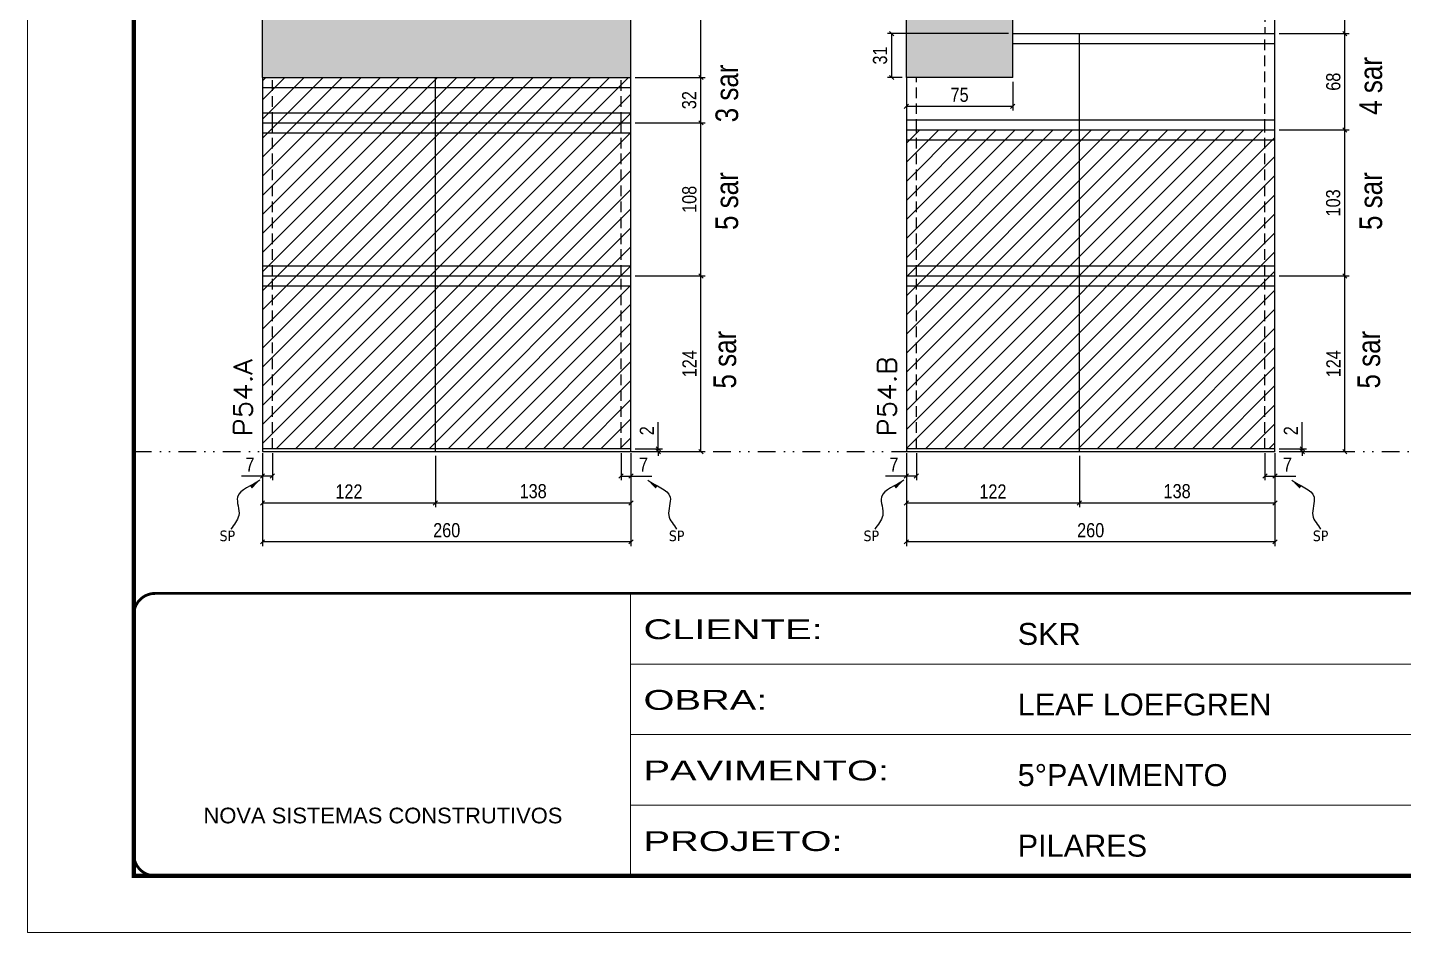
# Model space of a CAD drawing. Extents: x 14400 to 27878, y -21631 to 6985.
# Drawn here: x 17597 to 18568, y 3638 to 4276 of the extents above; entities that cross this region are included whole.
import ezdxf

# ---------------------------------------------------------------- set-up
doc = ezdxf.new("R2010")
doc.units = 0
for name, pattern in [('CONTINUO', [0]), ('DASHED', [0.75, 0.5, -0.25]), ('DIVIDE2', [0.625, 0.25, -0.125, 0, -0.125, 0, -0.125]), ('HIDDEN', [0.375, 0.25, -0.125])]:
    doc.linetypes.add(name, pattern=pattern)
for name, color, linetype in [('COTA', 241, 'Continuous'), ('NOMENCLATURA', 7, 'Continuous'), ('Nível', 160, 'Continuous'), ('Painéis', 200, 'Continuous'), ('SARR_2.2x7', 40, 'Continuous'), ('Sarrafo de Pressão', 42, 'HIDDEN'), ('texto', 7, 'Continuous')]:
    doc.layers.add(name, color=color, linetype=linetype)
for name, color, linetype, lineweight in [('Folhas', 255, 'Continuous', 9), ('Hachura', 251, 'Continuous', 9), ('SARRAFO DE PRESSAO', 251, 'DASHED', 9), ('Texto Seção', 7, 'Continuous', 15)]:
    doc.layers.add(name, color=color, linetype=linetype, lineweight=lineweight)
doc.styles.add('ARIAL', font='arial.ttf')
doc.styles.add('ARIAL_NARROW', font='ARIALN.TTF', dxfattribs={"height": 0.2})
doc.styles.add('COTA TECNICA', font='techl___.ttf', dxfattribs={"height": 10})
doc.styles.add('COTA TECNICA-50', font='techl___.ttf', dxfattribs={"height": 10})
doc.styles.add('REGUA-120', font='ROMANS.shx', dxfattribs={"height": 15})
doc.styles.get("Standard").update_dxf_attribs({"font": 'arial.ttf'})
doc.styles.add('Tecnologia', font='')
doc.styles.get('Tecnologia').set_extended_font_data('Forgotten Futurist')
doc.dimstyles.new('COTA PAINEL-50', dxfattribs={"dimtxt": 10, "dimasz": 3, "dimexe": 3, "dimexo": 3, "dimgap": 3, "dimtad": 1, "dimdec": 1, "dimzin": 12, "dimdsep": 46, "dimtxsty": 'COTA TECNICA-50', "dimblk1": 'OBLIQUE', "dimblk2": 'OBLIQUE', "dimsah": 1, "dimcen": 0.9, "dimclrd": 4, "dimclre": 4, "dimclrt": 240, "dimadec": 1, "dimazin": 3, "dimtfac": 1, "dimtdec": 1, "dimtmove": 0, "dimatfit": 3, "dimfxl": 1, "dimtolj": 1, "dimtzin": 12, "dimarcsym": 0})
doc.dimstyles.new('PAINEL', dxfattribs={"dimtxt": 10, "dimasz": 3, "dimexe": 3, "dimexo": 3, "dimgap": 3, "dimtad": 1, "dimdec": 1, "dimzin": 12, "dimdsep": 46, "dimtxsty": 'COTA TECNICA', "dimblk1": 'OBLIQUE', "dimblk2": 'OBLIQUE', "dimsah": 1, "dimcen": 0.9, "dimclrd": 4, "dimclre": 4, "dimclrt": 240, "dimadec": 1, "dimazin": 3, "dimtfac": 1, "dimtdec": 1, "dimtmove": 0, "dimatfit": 3, "dimfxl": 1, "dimtolj": 1, "dimtzin": 12, "dimarcsym": 0})
doc.dimstyles.get("Standard").update_dxf_attribs({"dimtxt": 0.18, "dimasz": 0.18, "dimexe": 0.18, "dimexo": 0.0625, "dimgap": 0.09, "dimtad": 0, "dimtih": 1, "dimtoh": 1, "dimdec": 4, "dimzin": 0, "dimdsep": 46, "dimtxsty": 'Standard', "dimcen": 0.09, "dimadec": 0, "dimazin": 0, "dimtfac": 1, "dimtdec": 4, "dimtofl": 0, "dimtmove": 0, "dimatfit": 3, "dimfxl": 1, "dimtolj": 1, "dimtzin": 0, "dimarcsym": 0})

# ---------------------------------------------------------------- blocks, each defined once
blk = doc.blocks.new('9999999999')
at = {"color": 30, "linetype": 'CONTINUO'}
for p, q in [((98564.56, 34230.21), (98564.56, 34429.45)), ((98564.56, 34379.64), (99583.98, 34379.64)), ((98564.56, 34329.83), (99487.98, 34329.83)), ((98564.56, 34280.02), (99487.98, 34280.02))]:
    blk.add_line(p, q, dxfattribs=at)
at = {"color": 30, "linetype": 'CONTINUO', "const_width": 2}
blk.add_lwpolyline([(99583.98, 34230.21), (99583.98, 34414.45, 0.414214), (99568.98, 34429.45), (98228.98, 34429.45, 0.414214), (98213.98, 34414.45), (98213.98, 34245.21, 0.414214), (98228.98, 34230.21), (99583.98, 34230.21)], format="xyb", dxfattribs=at)
at = {"layer": 'Folhas'}
blk.add_lwpolyline([(98138.98, 34190.21), (99623.98, 34190.21), (99623.98, 35240.21), (98138.98, 35240.21)], close=True, dxfattribs=at)
at = {"layer": 'Folhas', "color": 30, "const_width": 3}
blk.add_lwpolyline([(98213.98, 34230.21), (99583.98, 34230.21), (99583.98, 35200.21), (98213.98, 35200.21)], close=True, dxfattribs=at)
at = {"color": 7, "linetype": 'Continuous', "ltscale": 5, "style": 'ARIAL'}
for s, height, p in [('SKR', 15.483, (98837.68, 34393.13)), ('LEAF LOEFGREN', 15.4829, (98837.68, 34343.32)), ('5°PAVIMENTO', 15.4829, (98837.68, 34293.51)), ('NOVA SISTEMAS CONSTRUTIVOS', 11.0592, (98263.19, 34267.21)), ('PILARES', 15.483, (98837.68, 34243.7))]:
    blk.add_text(s, height=height, dxfattribs=at).set_placement(p)
at = {"layer": 'Folhas', "color": 7, "style": 'Tecnologia', "width": 1.5}
for s, p in [('CLIENTE:', (98573.65, 34397.17)), ('OBRA:', (98573.65, 34347.31)), ('PAVIMENTO:', (98573.65, 34297.5)), ('PROJETO:', (98573.65, 34247.69))]:
    blk.add_text(s, height=14, dxfattribs=at).set_placement(p)
blk = doc.blocks.new('_Oblique')
at = {"color": 0, "linetype": 'ByBlock', "lineweight": -2}
blk.add_line((-0.5, -0.5), (0.5, 0.5), dxfattribs=at)
blk = doc.blocks.new('*D759')
at = {"layer": 'COTA', "color": 4, "lineweight": -2, "transparency": 16777216}
for p, q in [((17762.76, 3975.86), (17762.76, 3910.24)), ((18022.76, 3975.86), (18022.76, 3910.24)), ((18022.76, 3913.24), (17762.76, 3913.24))]:
    blk.add_line(p, q, dxfattribs=at)
at = {"layer": 'Defpoints', "color": 0, "transparency": 16777216}
for p in [(17762.76, 3978.86), (18022.76, 3978.86), (17762.76, 3913.24)]:
    blk.add_point(p, dxfattribs=at)
at = {"layer": 'COTA', "color": 4, "lineweight": -2, "transparency": 16777216, "xscale": 3, "yscale": 3, "zscale": 3, "rotation": 180}
blk.add_blockref('_Oblique', (17762.76, 3913.24), dxfattribs=at)
at = {"layer": 'COTA', "color": 4, "lineweight": -2, "transparency": 16777216, "xscale": 3, "yscale": 3, "zscale": 3}
blk.add_blockref('_Oblique', (18022.76, 3913.24), dxfattribs=at)
at = {"layer": 'COTA', "color": 240, "transparency": 16777216, "insert": (17892.76, 3921.35), "char_height": 10, "attachment_point": 5, "style": 'COTA TECNICA'}
blk.add_mtext('\\A1;260', dxfattribs=at)
blk = doc.blocks.new('*D760')
at = {"layer": 'COTA', "color": 4, "lineweight": -2, "transparency": 16777216}
for p, q in [((18015.76, 3975.86), (18015.76, 3956.62)), ((18022.76, 3973.86), (18022.76, 3956.62)), ((18015.76, 3959.62), (18022.76, 3959.62)), ((18022.76, 3959.62), (18037.49, 3959.62))]:
    blk.add_line(p, q, dxfattribs=at)
at = {"layer": 'Defpoints', "color": 0, "transparency": 16777216}
for p in [(18015.76, 3978.86), (18022.76, 3976.86), (18022.76, 3959.62)]:
    blk.add_point(p, dxfattribs=at)
at = {"layer": 'COTA', "color": 4, "lineweight": -2, "transparency": 16777216, "xscale": 3, "yscale": 3, "zscale": 3, "rotation": 180}
blk.add_blockref('_Oblique', (18015.76, 3959.62), dxfattribs=at)
at = {"layer": 'COTA', "color": 4, "lineweight": -2, "transparency": 16777216, "xscale": 3, "yscale": 3, "zscale": 3}
blk.add_blockref('_Oblique', (18022.76, 3959.62), dxfattribs=at)
at = {"layer": 'COTA', "color": 240, "transparency": 16777216, "insert": (18031.63, 3967.69), "char_height": 10, "attachment_point": 5, "style": 'COTA TECNICA-50'}
blk.add_mtext('\\A1;7', dxfattribs=at)
blk = doc.blocks.new('*D761')
at = {"layer": 'COTA', "color": 4, "lineweight": -2, "transparency": 16777216}
for p, q in [((17762.76, 3973.86), (17762.76, 3956.62)), ((17769.76, 3975.86), (17769.76, 3956.62)), ((17762.76, 3959.62), (17748.03, 3959.62)), ((17769.76, 3959.62), (17762.76, 3959.62))]:
    blk.add_line(p, q, dxfattribs=at)
at = {"layer": 'Defpoints', "color": 0, "transparency": 16777216}
for p in [(17762.76, 3976.86), (17769.76, 3978.86), (17762.76, 3959.62)]:
    blk.add_point(p, dxfattribs=at)
at = {"layer": 'COTA', "color": 4, "lineweight": -2, "transparency": 16777216, "xscale": 3, "yscale": 3, "zscale": 3, "rotation": 180}
blk.add_blockref('_Oblique', (17762.76, 3959.62), dxfattribs=at)
at = {"layer": 'COTA', "color": 4, "lineweight": -2, "transparency": 16777216, "xscale": 3, "yscale": 3, "zscale": 3}
blk.add_blockref('_Oblique', (17769.76, 3959.62), dxfattribs=at)
at = {"layer": 'COTA', "color": 240, "transparency": 16777216, "insert": (17753.9, 3967.69), "char_height": 10, "attachment_point": 5, "style": 'COTA TECNICA-50'}
blk.add_mtext('\\A1;7', dxfattribs=at)
blk = doc.blocks.new('*D762')
at = {"layer": 'COTA', "color": 4, "lineweight": -2, "transparency": 16777216}
for p, q in [((18042.02, 3978.86), (18042.02, 3997.66)), ((18025.76, 3978.86), (18045.02, 3978.86)), ((18025.76, 3976.86), (18045.02, 3976.86)), ((18042.02, 3976.86), (18042.02, 3978.86)), ((18042.02, 3976.86), (18042.02, 3973.86))]:
    blk.add_line(p, q, dxfattribs=at)
at = {"layer": 'Defpoints', "color": 0, "transparency": 16777216}
for p in [(18022.76, 3978.86), (18022.76, 3976.86), (18042.02, 3976.86)]:
    blk.add_point(p, dxfattribs=at)
at = {"layer": 'COTA', "color": 4, "lineweight": -2, "transparency": 16777216, "xscale": 3, "yscale": 3, "zscale": 3}
for p, rotation in [((18042.02, 3978.86), 270), ((18042.02, 3976.86), 90)]:
    blk.add_blockref('_Oblique', p, dxfattribs=dict(at, rotation=rotation))
at = {"layer": 'COTA', "color": 240, "transparency": 16777216, "insert": (18034.02, 3991.61), "char_height": 10, "attachment_point": 5, "rotation": 90, "style": 'COTA TECNICA-50'}
blk.add_mtext('\\A1;2', dxfattribs=at)
blk = doc.blocks.new('*D768')
at = {"layer": 'COTA', "color": 4, "lineweight": -2, "transparency": 16777216}
for p, q in [((18025.76, 4393.86), (18075.13, 4393.86)), ((18072.13, 4240.86), (18072.13, 4393.86)), ((18025.76, 4240.86), (18075.13, 4240.86))]:
    blk.add_line(p, q, dxfattribs=at)
at = {"layer": 'Defpoints', "color": 0, "transparency": 16777216}
for p in [(18022.76, 4393.86), (18072.13, 4393.86), (18022.76, 4240.86)]:
    blk.add_point(p, dxfattribs=at)
at = {"layer": 'COTA', "color": 4, "lineweight": -2, "transparency": 16777216, "xscale": 3, "yscale": 3, "zscale": 3}
for p, rotation in [((18072.13, 4393.86), 90), ((18072.13, 4240.86), 270)]:
    blk.add_blockref('_Oblique', p, dxfattribs=dict(at, rotation=rotation))
at = {"layer": 'COTA', "color": 240, "transparency": 16777216, "insert": (18063.91, 4317.36), "char_height": 10, "attachment_point": 5, "rotation": 90, "style": 'COTA TECNICA-50'}
blk.add_mtext('\\A1;153', dxfattribs=at)
blk = doc.blocks.new('*D763')
at = {"layer": 'COTA', "color": 4, "lineweight": -2, "transparency": 16777216}
for p, q in [((18025.76, 4208.86), (18075.13, 4208.86)), ((18072.13, 4100.86), (18072.13, 4208.86)), ((18025.76, 4100.86), (18075.13, 4100.86))]:
    blk.add_line(p, q, dxfattribs=at)
at = {"layer": 'Defpoints', "color": 0, "transparency": 16777216}
for p in [(18022.76, 4208.86), (18072.13, 4208.86), (18022.76, 4100.86)]:
    blk.add_point(p, dxfattribs=at)
at = {"layer": 'COTA', "color": 4, "lineweight": -2, "transparency": 16777216, "xscale": 3, "yscale": 3, "zscale": 3}
for p, rotation in [((18072.13, 4208.86), 90), ((18072.13, 4100.86), 270)]:
    blk.add_blockref('_Oblique', p, dxfattribs=dict(at, rotation=rotation))
at = {"layer": 'COTA', "color": 240, "transparency": 16777216, "insert": (18064.01, 4154.86), "char_height": 10, "attachment_point": 5, "rotation": 90, "style": 'COTA TECNICA-50'}
blk.add_mtext('\\A1;108', dxfattribs=at)
blk = doc.blocks.new('*D769')
at = {"layer": 'COTA', "color": 4, "linetype": 'ByBlock', "lineweight": -2, "transparency": 16777216}
for p, q in [((18025.76, 4100.86), (18075.13, 4100.86)), ((18072.13, 3976.86), (18072.13, 4100.86)), ((18025.76, 3976.86), (18075.13, 3976.86))]:
    blk.add_line(p, q, dxfattribs=at)
at = {"layer": 'Defpoints', "color": 0, "linetype": 'ByBlock', "transparency": 16777216}
for p in [(18022.76, 4100.86), (18072.13, 4100.86), (18022.76, 3976.86)]:
    blk.add_point(p, dxfattribs=at)
at = {"layer": 'COTA', "color": 4, "linetype": 'ByBlock', "lineweight": -2, "transparency": 16777216, "xscale": 3, "yscale": 3, "zscale": 3}
for p, rotation in [((18072.13, 4100.86), 90), ((18072.13, 3976.86), 270)]:
    blk.add_blockref('_Oblique', p, dxfattribs=dict(at, rotation=rotation))
at = {"layer": 'COTA', "color": 240, "linetype": 'ByBlock', "transparency": 16777216, "insert": (18064.06, 4038.86), "char_height": 10, "attachment_point": 5, "rotation": 90, "style": 'COTA TECNICA'}
blk.add_mtext('\\A1;124', dxfattribs=at)
blk = doc.blocks.new('*D770')
at = {"layer": 'COTA', "color": 4, "lineweight": -2, "transparency": 16777216}
for p, q in [((17884.76, 3973.86), (17884.76, 3937.68)), ((18022.76, 3973.86), (18022.76, 3937.68)), ((17884.76, 3940.68), (18022.76, 3940.68))]:
    blk.add_line(p, q, dxfattribs=at)
at = {"layer": 'Defpoints', "color": 0, "transparency": 16777216}
for p in [(17884.76, 3976.86), (18022.76, 3976.86), (18022.76, 3940.68)]:
    blk.add_point(p, dxfattribs=at)
at = {"layer": 'COTA', "color": 4, "lineweight": -2, "transparency": 16777216, "xscale": 3, "yscale": 3, "zscale": 3, "rotation": 180}
blk.add_blockref('_Oblique', (17884.76, 3940.68), dxfattribs=at)
at = {"layer": 'COTA', "color": 4, "lineweight": -2, "transparency": 16777216, "xscale": 3, "yscale": 3, "zscale": 3}
blk.add_blockref('_Oblique', (18022.76, 3940.68), dxfattribs=at)
at = {"layer": 'COTA', "color": 240, "transparency": 16777216, "insert": (17953.76, 3948.92), "char_height": 10, "attachment_point": 5, "style": 'COTA TECNICA'}
blk.add_mtext('\\A1;138', dxfattribs=at)
blk = doc.blocks.new('*D771')
at = {"layer": 'COTA', "color": 4, "lineweight": -2, "transparency": 16777216}
for p, q in [((17762.76, 3973.86), (17762.76, 3937.68)), ((17884.76, 3973.86), (17884.76, 3937.68)), ((17762.76, 3940.68), (17884.76, 3940.68))]:
    blk.add_line(p, q, dxfattribs=at)
at = {"layer": 'Defpoints', "color": 0, "transparency": 16777216}
for p in [(17762.76, 3976.86), (17884.76, 3976.86), (17884.76, 3940.68)]:
    blk.add_point(p, dxfattribs=at)
at = {"layer": 'COTA', "color": 4, "lineweight": -2, "transparency": 16777216, "xscale": 3, "yscale": 3, "zscale": 3, "rotation": 180}
blk.add_blockref('_Oblique', (17762.76, 3940.68), dxfattribs=at)
at = {"layer": 'COTA', "color": 4, "lineweight": -2, "transparency": 16777216, "xscale": 3, "yscale": 3, "zscale": 3}
blk.add_blockref('_Oblique', (17884.76, 3940.68), dxfattribs=at)
at = {"layer": 'COTA', "color": 240, "transparency": 16777216, "insert": (17823.76, 3948.74), "char_height": 10, "attachment_point": 5, "style": 'COTA TECNICA'}
blk.add_mtext('\\A1;122', dxfattribs=at)
blk = doc.blocks.new('*D1719')
at = {"layer": 'COTA', "color": 4, "lineweight": -2, "transparency": 16777216}
for p, q in [((18025.76, 4240.86), (18075.13, 4240.86)), ((18072.13, 4208.86), (18072.13, 4240.86)), ((18025.76, 4208.86), (18075.13, 4208.86))]:
    blk.add_line(p, q, dxfattribs=at)
at = {"layer": 'Defpoints', "color": 0, "transparency": 16777216}
for p in [(18022.76, 4240.86), (18072.13, 4240.86), (18022.76, 4208.86)]:
    blk.add_point(p, dxfattribs=at)
at = {"layer": 'COTA', "color": 4, "lineweight": -2, "transparency": 16777216, "xscale": 3, "yscale": 3, "zscale": 3}
for p, rotation in [((18072.13, 4240.86), 90), ((18072.13, 4208.86), 270)]:
    blk.add_blockref('_Oblique', p, dxfattribs=dict(at, rotation=rotation))
at = {"layer": 'COTA', "color": 240, "transparency": 16777216, "insert": (18063.91, 4224.86), "char_height": 10, "attachment_point": 5, "rotation": 90, "style": 'COTA TECNICA'}
blk.add_mtext('\\A1;32', dxfattribs=at)
blk = doc.blocks.new('*D1720')
at = {"layer": 'COTA', "color": 4, "lineweight": -2, "transparency": 16777216}
for p, q in [((18217.18, 3975.86), (18217.18, 3910.24)), ((18477.18, 3975.86), (18477.18, 3910.24)), ((18477.18, 3913.24), (18217.18, 3913.24))]:
    blk.add_line(p, q, dxfattribs=at)
at = {"layer": 'Defpoints', "color": 0, "transparency": 16777216}
for p in [(18217.18, 3978.86), (18477.18, 3978.86), (18217.18, 3913.24)]:
    blk.add_point(p, dxfattribs=at)
at = {"layer": 'COTA', "color": 4, "lineweight": -2, "transparency": 16777216, "xscale": 3, "yscale": 3, "zscale": 3, "rotation": 180}
blk.add_blockref('_Oblique', (18217.18, 3913.24), dxfattribs=at)
at = {"layer": 'COTA', "color": 4, "lineweight": -2, "transparency": 16777216, "xscale": 3, "yscale": 3, "zscale": 3}
blk.add_blockref('_Oblique', (18477.18, 3913.24), dxfattribs=at)
at = {"layer": 'COTA', "color": 240, "transparency": 16777216, "insert": (18347.18, 3921.35), "char_height": 10, "attachment_point": 5, "style": 'COTA TECNICA'}
blk.add_mtext('\\A1;260', dxfattribs=at)
blk = doc.blocks.new('*D1721')
at = {"layer": 'COTA', "color": 4, "lineweight": -2, "transparency": 16777216}
for p, q in [((18470.18, 3975.86), (18470.18, 3956.62)), ((18477.18, 3973.86), (18477.18, 3956.62)), ((18470.18, 3959.62), (18477.18, 3959.62)), ((18477.18, 3959.62), (18491.91, 3959.62))]:
    blk.add_line(p, q, dxfattribs=at)
at = {"layer": 'Defpoints', "color": 0, "transparency": 16777216}
for p in [(18470.18, 3978.86), (18477.18, 3976.86), (18477.18, 3959.62)]:
    blk.add_point(p, dxfattribs=at)
at = {"layer": 'COTA', "color": 4, "lineweight": -2, "transparency": 16777216, "xscale": 3, "yscale": 3, "zscale": 3, "rotation": 180}
blk.add_blockref('_Oblique', (18470.18, 3959.62), dxfattribs=at)
at = {"layer": 'COTA', "color": 4, "lineweight": -2, "transparency": 16777216, "xscale": 3, "yscale": 3, "zscale": 3}
blk.add_blockref('_Oblique', (18477.18, 3959.62), dxfattribs=at)
at = {"layer": 'COTA', "color": 240, "transparency": 16777216, "insert": (18486.04, 3967.69), "char_height": 10, "attachment_point": 5, "style": 'COTA TECNICA-50'}
blk.add_mtext('\\A1;7', dxfattribs=at)
blk = doc.blocks.new('*D1722')
at = {"layer": 'COTA', "color": 4, "lineweight": -2, "transparency": 16777216}
for p, q in [((18217.18, 3973.86), (18217.18, 3956.62)), ((18224.18, 3975.86), (18224.18, 3956.62)), ((18217.18, 3959.62), (18202.45, 3959.62)), ((18224.18, 3959.62), (18217.18, 3959.62))]:
    blk.add_line(p, q, dxfattribs=at)
at = {"layer": 'Defpoints', "color": 0, "transparency": 16777216}
for p in [(18217.18, 3976.86), (18224.18, 3978.86), (18217.18, 3959.62)]:
    blk.add_point(p, dxfattribs=at)
at = {"layer": 'COTA', "color": 4, "lineweight": -2, "transparency": 16777216, "xscale": 3, "yscale": 3, "zscale": 3, "rotation": 180}
blk.add_blockref('_Oblique', (18217.18, 3959.62), dxfattribs=at)
at = {"layer": 'COTA', "color": 4, "lineweight": -2, "transparency": 16777216, "xscale": 3, "yscale": 3, "zscale": 3}
blk.add_blockref('_Oblique', (18224.18, 3959.62), dxfattribs=at)
at = {"layer": 'COTA', "color": 240, "transparency": 16777216, "insert": (18208.31, 3967.69), "char_height": 10, "attachment_point": 5, "style": 'COTA TECNICA-50'}
blk.add_mtext('\\A1;7', dxfattribs=at)
blk = doc.blocks.new('*D1723')
at = {"layer": 'COTA', "color": 4, "lineweight": -2, "transparency": 16777216}
for p, q in [((18496.44, 3978.86), (18496.44, 3997.66)), ((18480.18, 3978.86), (18499.44, 3978.86)), ((18480.18, 3976.86), (18499.44, 3976.86)), ((18496.44, 3976.86), (18496.44, 3978.86)), ((18496.44, 3976.86), (18496.44, 3973.86))]:
    blk.add_line(p, q, dxfattribs=at)
at = {"layer": 'Defpoints', "color": 0, "transparency": 16777216}
for p in [(18477.18, 3978.86), (18477.18, 3976.86), (18496.44, 3976.86)]:
    blk.add_point(p, dxfattribs=at)
at = {"layer": 'COTA', "color": 4, "lineweight": -2, "transparency": 16777216, "xscale": 3, "yscale": 3, "zscale": 3}
for p, rotation in [((18496.44, 3978.86), 270), ((18496.44, 3976.86), 90)]:
    blk.add_blockref('_Oblique', p, dxfattribs=dict(at, rotation=rotation))
at = {"layer": 'COTA', "color": 240, "transparency": 16777216, "insert": (18488.44, 3991.61), "char_height": 10, "attachment_point": 5, "rotation": 90, "style": 'COTA TECNICA-50'}
blk.add_mtext('\\A1;2', dxfattribs=at)
blk = doc.blocks.new('*D1724')
at = {"layer": 'COTA', "color": 4, "lineweight": -2, "transparency": 16777216}
for p, q in [((18480.18, 4203.86), (18529.54, 4203.86)), ((18526.54, 4100.86), (18526.54, 4203.86)), ((18480.18, 4100.86), (18529.54, 4100.86))]:
    blk.add_line(p, q, dxfattribs=at)
at = {"layer": 'Defpoints', "color": 0, "transparency": 16777216}
for p in [(18477.18, 4203.86), (18526.54, 4203.86), (18477.18, 4100.86)]:
    blk.add_point(p, dxfattribs=at)
at = {"layer": 'COTA', "color": 4, "lineweight": -2, "transparency": 16777216, "xscale": 3, "yscale": 3, "zscale": 3}
for p, rotation in [((18526.54, 4203.86), 90), ((18526.54, 4100.86), 270)]:
    blk.add_blockref('_Oblique', p, dxfattribs=dict(at, rotation=rotation))
at = {"layer": 'COTA', "color": 240, "transparency": 16777216, "insert": (18518.33, 4152.36), "char_height": 10, "attachment_point": 5, "rotation": 90, "style": 'COTA TECNICA-50'}
blk.add_mtext('\\A1;103', dxfattribs=at)
blk = doc.blocks.new('*D1725')
at = {"layer": 'COTA', "color": 4, "linetype": 'ByBlock', "lineweight": -2, "transparency": 16777216}
for p, q in [((18480.18, 4100.86), (18529.54, 4100.86)), ((18526.54, 3976.86), (18526.54, 4100.86)), ((18480.18, 3976.86), (18529.54, 3976.86))]:
    blk.add_line(p, q, dxfattribs=at)
at = {"layer": 'Defpoints', "color": 0, "linetype": 'ByBlock', "transparency": 16777216}
for p in [(18477.18, 4100.86), (18526.54, 4100.86), (18477.18, 3976.86)]:
    blk.add_point(p, dxfattribs=at)
at = {"layer": 'COTA', "color": 4, "linetype": 'ByBlock', "lineweight": -2, "transparency": 16777216, "xscale": 3, "yscale": 3, "zscale": 3}
for p, rotation in [((18526.54, 4100.86), 90), ((18526.54, 3976.86), 270)]:
    blk.add_blockref('_Oblique', p, dxfattribs=dict(at, rotation=rotation))
at = {"layer": 'COTA', "color": 240, "linetype": 'ByBlock', "transparency": 16777216, "insert": (18518.47, 4038.86), "char_height": 10, "attachment_point": 5, "rotation": 90, "style": 'COTA TECNICA'}
blk.add_mtext('\\A1;124', dxfattribs=at)
blk = doc.blocks.new('*D1726')
at = {"layer": 'COTA', "color": 4, "lineweight": -2, "transparency": 16777216}
for p, q in [((18339.18, 3973.86), (18339.18, 3937.68)), ((18477.18, 3973.86), (18477.18, 3937.68)), ((18339.18, 3940.68), (18477.18, 3940.68))]:
    blk.add_line(p, q, dxfattribs=at)
at = {"layer": 'Defpoints', "color": 0, "transparency": 16777216}
for p in [(18339.18, 3976.86), (18477.18, 3976.86), (18477.18, 3940.68)]:
    blk.add_point(p, dxfattribs=at)
at = {"layer": 'COTA', "color": 4, "lineweight": -2, "transparency": 16777216, "xscale": 3, "yscale": 3, "zscale": 3, "rotation": 180}
blk.add_blockref('_Oblique', (18339.18, 3940.68), dxfattribs=at)
at = {"layer": 'COTA', "color": 4, "lineweight": -2, "transparency": 16777216, "xscale": 3, "yscale": 3, "zscale": 3}
blk.add_blockref('_Oblique', (18477.18, 3940.68), dxfattribs=at)
at = {"layer": 'COTA', "color": 240, "transparency": 16777216, "insert": (18408.18, 3948.92), "char_height": 10, "attachment_point": 5, "style": 'COTA TECNICA'}
blk.add_mtext('\\A1;138', dxfattribs=at)
blk = doc.blocks.new('*D1727')
at = {"layer": 'COTA', "color": 4, "lineweight": -2, "transparency": 16777216}
for p, q in [((18217.18, 3973.86), (18217.18, 3937.68)), ((18339.18, 3973.86), (18339.18, 3937.68)), ((18217.18, 3940.68), (18339.18, 3940.68))]:
    blk.add_line(p, q, dxfattribs=at)
at = {"layer": 'Defpoints', "color": 0, "transparency": 16777216}
for p in [(18217.18, 3976.86), (18339.18, 3976.86), (18339.18, 3940.68)]:
    blk.add_point(p, dxfattribs=at)
at = {"layer": 'COTA', "color": 4, "lineweight": -2, "transparency": 16777216, "xscale": 3, "yscale": 3, "zscale": 3, "rotation": 180}
blk.add_blockref('_Oblique', (18217.18, 3940.68), dxfattribs=at)
at = {"layer": 'COTA', "color": 4, "lineweight": -2, "transparency": 16777216, "xscale": 3, "yscale": 3, "zscale": 3}
blk.add_blockref('_Oblique', (18339.18, 3940.68), dxfattribs=at)
at = {"layer": 'COTA', "color": 240, "transparency": 16777216, "insert": (18278.18, 3948.74), "char_height": 10, "attachment_point": 5, "style": 'COTA TECNICA'}
blk.add_mtext('\\A1;122', dxfattribs=at)
blk = doc.blocks.new('*D1728')
at = {"layer": 'COTA', "color": 4, "lineweight": -2, "transparency": 16777216}
for p, q in [((18480.18, 4271.86), (18529.54, 4271.86)), ((18526.54, 4203.86), (18526.54, 4271.86)), ((18480.18, 4203.86), (18529.54, 4203.86))]:
    blk.add_line(p, q, dxfattribs=at)
at = {"layer": 'Defpoints', "color": 0, "transparency": 16777216}
for p in [(18477.18, 4271.86), (18526.54, 4271.86), (18477.18, 4203.86)]:
    blk.add_point(p, dxfattribs=at)
at = {"layer": 'COTA', "color": 4, "lineweight": -2, "transparency": 16777216, "xscale": 3, "yscale": 3, "zscale": 3}
for p, rotation in [((18526.54, 4271.86), 90), ((18526.54, 4203.86), 270)]:
    blk.add_blockref('_Oblique', p, dxfattribs=dict(at, rotation=rotation))
at = {"layer": 'COTA', "color": 240, "transparency": 16777216, "insert": (18518.42, 4237.86), "char_height": 10, "attachment_point": 5, "rotation": 90, "style": 'COTA TECNICA'}
blk.add_mtext('\\A1;68', dxfattribs=at)
blk = doc.blocks.new('*D3868')
at = {"layer": 'COTA', "color": 4, "lineweight": -2, "transparency": 16777216}
for p, q in [((18446.18, 4393.86), (18529.54, 4393.86)), ((18526.54, 4271.86), (18526.54, 4393.86)), ((18480.18, 4271.86), (18529.54, 4271.86))]:
    blk.add_line(p, q, dxfattribs=at)
at = {"layer": 'Defpoints', "color": 0, "transparency": 16777216}
for p in [(18443.18, 4393.86), (18526.54, 4393.86), (18477.18, 4271.86)]:
    blk.add_point(p, dxfattribs=at)
at = {"layer": 'COTA', "color": 4, "lineweight": -2, "transparency": 16777216, "xscale": 3, "yscale": 3, "zscale": 3}
for p, rotation in [((18526.54, 4393.86), 90), ((18526.54, 4271.86), 270)]:
    blk.add_blockref('_Oblique', p, dxfattribs=dict(at, rotation=rotation))
at = {"layer": 'COTA', "color": 240, "transparency": 16777216, "insert": (18518.49, 4332.86), "char_height": 10, "attachment_point": 5, "rotation": 90, "style": 'COTA TECNICA'}
blk.add_mtext('\\A1;122', dxfattribs=at)
blk = doc.blocks.new('*D3873')
at = {"layer": 'COTA', "color": 4, "lineweight": -2, "transparency": 16777216}
for p, q in [((18289.18, 4271.86), (18203.78, 4271.86)), ((18206.78, 4240.86), (18206.78, 4271.86)), ((18214.18, 4240.86), (18203.78, 4240.86))]:
    blk.add_line(p, q, dxfattribs=at)
at = {"layer": 'Defpoints', "color": 0, "transparency": 16777216}
for p in [(18206.78, 4271.86), (18292.18, 4271.86), (18217.18, 4240.86)]:
    blk.add_point(p, dxfattribs=at)
at = {"layer": 'COTA', "color": 4, "lineweight": -2, "transparency": 16777216, "xscale": 3, "yscale": 3, "zscale": 3}
for p, rotation in [((18206.78, 4271.86), 90), ((18206.78, 4240.86), 270)]:
    blk.add_blockref('_Oblique', p, dxfattribs=dict(at, rotation=rotation))
at = {"layer": 'COTA', "color": 240, "transparency": 16777216, "insert": (18198.56, 4256.36), "char_height": 10, "attachment_point": 5, "rotation": 90, "style": 'COTA TECNICA'}
blk.add_mtext('\\A1;31', dxfattribs=at)
blk = doc.blocks.new('*D3874')
at = {"layer": 'COTA', "color": 4, "lineweight": -2, "transparency": 16777216}
for p, q in [((18217.18, 4237.86), (18217.18, 4217.5)), ((18292.18, 4237.86), (18292.18, 4217.5)), ((18292.18, 4220.5), (18217.18, 4220.5))]:
    blk.add_line(p, q, dxfattribs=at)
at = {"layer": 'Defpoints', "color": 0, "transparency": 16777216}
for p in [(18217.18, 4240.86), (18292.18, 4240.86), (18217.18, 4220.5)]:
    blk.add_point(p, dxfattribs=at)
at = {"layer": 'COTA', "color": 4, "lineweight": -2, "transparency": 16777216, "xscale": 3, "yscale": 3, "zscale": 3, "rotation": 180}
blk.add_blockref('_Oblique', (18217.18, 4220.5), dxfattribs=at)
at = {"layer": 'COTA', "color": 4, "lineweight": -2, "transparency": 16777216, "xscale": 3, "yscale": 3, "zscale": 3}
blk.add_blockref('_Oblique', (18292.18, 4220.5), dxfattribs=at)
at = {"layer": 'COTA', "color": 240, "transparency": 16777216, "insert": (18254.68, 4228.61), "char_height": 10, "attachment_point": 5, "style": 'COTA TECNICA'}
blk.add_mtext('\\A1;75', dxfattribs=at)

msp = doc.modelspace()

# ---------------------------------------------------------------- hatches: boundary and pattern name
at = {"layer": 'COTA'}
h = msp.add_hatch(dxfattribs=at)
h.set_pattern_fill('AR-CONC', color=256, scale=0.03)
h.paths.add_polyline_path([(17762.76, 4407.86), (17762.76, 4240.86), (18022.76, 4240.86), (18022.76, 4393.86), (17947.76, 4393.86), (17947.76, 4407.86)])
h = msp.add_hatch(dxfattribs=at)
h.set_pattern_fill('AR-CONC', color=256, scale=0.03)
h.paths.add_polyline_path([(18292.18, 4393.86), (18443.18, 4393.86), (18443.18, 4343.86), (18477.18, 4343.86), (18477.18, 4407.86), (18217.18, 4407.86), (18217.18, 4240.86), (18292.18, 4240.86)])
at = {"layer": 'Hachura', "linetype": 'ByBlock'}
h = msp.add_hatch(dxfattribs=at)
h.set_pattern_fill('ANSI31', color=256, scale=3)
h.paths.add_polyline_path([(17884.76, 4240.86), (17762.76, 4240.86), (17762.76, 4208.86), (17884.76, 4208.86)])
h.paths.add_polyline_path([(18022.76, 4240.86), (17884.76, 4240.86), (17884.76, 4208.86), (18022.76, 4208.86)])
h.paths.add_polyline_path([(18022.76, 4208.86), (17884.76, 4208.86), (17884.76, 4100.86), (18022.76, 4100.86)])
h.paths.add_polyline_path([(17884.76, 4208.86), (17762.76, 4208.86), (17762.76, 4100.86), (17884.76, 4100.86)])
h.paths.add_polyline_path([(17884.76, 4100.86), (17762.76, 4100.86), (17762.76, 3978.86), (17884.76, 3978.86)])
h.paths.add_polyline_path([(18022.76, 4100.86), (17884.76, 4100.86), (17884.76, 3978.86), (18022.76, 3978.86)])
h.paths.add_polyline_path([(18339.18, 4100.86), (18217.18, 4100.86), (18217.18, 3978.86), (18339.18, 3978.86)])
h.paths.add_polyline_path([(18339.18, 4203.86), (18217.18, 4203.86), (18217.18, 4100.86), (18339.18, 4100.86)])
h.paths.add_polyline_path([(18477.18, 4203.86), (18339.18, 4203.86), (18339.18, 4100.86), (18477.18, 4100.86)])
h.paths.add_polyline_path([(18477.18, 4100.86), (18339.18, 4100.86), (18339.18, 3978.86), (18477.18, 3978.86)])

# ---------------------------------------------------------------- linework, layer by layer
at = {"layer": 'COTA', "linetype": 'ByBlock'}
for p, q in [((17762.76, 4240.86), (17762.76, 4407.86)), ((18217.18, 4240.86), (18217.18, 4407.86)), ((18022.76, 4240.86), (18022.76, 4393.86))]:
    msp.add_line(p, q, dxfattribs=at)
at = {"layer": 'Nível', "color": 4, "linetype": 'DIVIDE2', "ltscale": 50}
msp.add_line((17671.97, 3976.86), (19041.97, 3976.86), dxfattribs=at)
at = {"layer": 'Painéis'}
for p, q in [((18292.18, 4240.86), (18292.18, 4393.86)), ((18477.18, 4271.86), (18477.18, 4343.86)), ((18292.18, 4271.86), (18477.18, 4271.86)), ((18339.18, 3976.86), (18339.18, 4271.86)), ((18477.18, 3978.86), (18477.18, 4271.86)), ((17762.76, 4240.86), (18022.76, 4240.86)), ((17762.76, 4240.86), (17762.76, 3978.86)), ((17884.76, 3976.86), (17884.76, 4240.86)), ((18022.76, 3978.86), (18022.76, 4240.86)), ((18217.18, 4240.86), (18217.18, 3978.86)), ((18292.18, 4240.86), (18217.18, 4240.86)), ((17762.76, 4208.86), (18022.76, 4208.86)), ((18217.18, 4203.86), (18477.18, 4203.86)), ((17762.76, 4100.86), (18022.76, 4100.86)), ((18217.18, 4100.86), (18477.18, 4100.86))]:
    msp.add_line(p, q, dxfattribs=at)
for points in [[(18022.76, 3978.86), (17762.76, 3978.86), (17762.76, 3976.86), (18022.76, 3976.86)], [(18477.18, 3978.86), (18217.18, 3978.86), (18217.18, 3976.86), (18477.18, 3976.86)]]:
    msp.add_lwpolyline(points, close=True, dxfattribs=at)
at = {"layer": 'SARR_2.2x7'}
for p, q in [((18292.18, 4264.86), (18477.18, 4264.86)), ((17762.76, 4233.86), (18022.76, 4233.86)), ((17762.76, 4215.86), (18022.76, 4215.86)), ((18217.18, 4210.86), (18477.18, 4210.86)), ((17762.76, 4201.86), (18022.76, 4201.86)), ((18217.18, 4196.86), (18477.18, 4196.86)), ((17762.76, 4107.86), (18022.76, 4107.86)), ((18217.18, 4107.86), (18477.18, 4107.86)), ((17762.76, 4093.86), (18022.76, 4093.86)), ((18217.18, 4093.86), (18477.18, 4093.86))]:
    msp.add_line(p, q, dxfattribs=at)
at = {"layer": 'Sarrafo de Pressão', "ltscale": 30}
for p, q in [((18470.18, 4343.86), (18470.18, 4271.86)), ((18470.18, 4203.86), (18470.18, 4271.86)), ((17769.76, 4208.86), (17769.76, 4240.86)), ((18015.76, 4208.86), (18015.76, 4240.86)), ((18224.18, 4203.86), (18224.18, 4240.86)), ((17769.76, 4100.86), (17769.76, 4208.86)), ((18015.76, 4100.86), (18015.76, 4208.86)), ((18224.18, 4100.86), (18224.18, 4203.86)), ((18470.18, 4100.86), (18470.18, 4203.86)), ((17769.76, 3978.86), (17769.76, 4100.86)), ((18015.76, 3978.86), (18015.76, 4100.86)), ((18224.18, 3978.86), (18224.18, 4100.86)), ((18470.18, 3978.86), (18470.18, 4100.86))]:
    msp.add_line(p, q, dxfattribs=at)

# ---------------------------------------------------------------- block references
at = {"layer": 'SARRAFO DE PRESSAO', "color": 6, "linetype": 'ByBlock'}
msp.add_blockref('9999999999', (-80542.01, -30552.63), dxfattribs=at)

# ---------------------------------------------------------------- texts
at = {"layer": 'NOMENCLATURA', "style": 'ARIAL_NARROW'}
for s, p in [('4 sar', (18552.82, 4214.52)), ('3 sar', (18098.41, 4209.24)), ('5 sar', (18098.41, 4133.24)), ('5 sar', (18552.82, 4133.24)), ('5 sar', (18097.01, 4021.38)), ('5 sar', (18551.42, 4021.38))]:
    msp.add_text(s, height=16, rotation=90, dxfattribs=at).set_placement(p)
at = {"layer": 'texto', "color": 0, "char_height": 7.5, "attachment_point": 5}
for insert in [(17737.99, 3917.37), (18055.01, 3917.37), (18192.4, 3917.37), (18509.42, 3917.37)]:
    msp.add_mtext('{\\fTahoma|b0|i0|c0|p34;\\C4;SP}', dxfattribs=dict(at, insert=insert))
at = {"layer": 'Texto Seção', "style": 'REGUA-120', "width": 1.1}
for s, p in [('P54.A', (17755.51, 3987.62)), ('P54.B', (18209.93, 3987.62))]:
    msp.add_text(s, height=13, rotation=90, dxfattribs=at).set_placement(p)

# ---------------------------------------------------------------- dimensions: what is measured, and where the dimension line sits
at = {"layer": 'COTA'}
for base, p1, p2, angle, dimstyle, picture, middle in [((18072.13, 4393.86), (18022.76, 4240.86), (18022.76, 4393.86), 90, 'COTA PAINEL-50', '*D768', (18063.91, 4317.36)), ((18526.54, 4393.86), (18477.18, 4271.86), (18443.18, 4393.86), 90, 'PAINEL', '*D3868', (18518.49, 4332.86)), ((18206.78, 4271.86), (18217.18, 4240.86), (18292.18, 4271.86), 90, 'PAINEL', '*D3873', (18198.56, 4256.36)), ((18526.54, 4271.86), (18477.18, 4203.86), (18477.18, 4271.86), 90, 'PAINEL', '*D1728', (18518.42, 4237.86)), ((18072.13, 4240.86), (18022.76, 4208.86), (18022.76, 4240.86), 90, 'PAINEL', '*D1719', (18063.91, 4224.86)), ((18072.13, 4208.86), (18022.76, 4100.86), (18022.76, 4208.86), 90, 'COTA PAINEL-50', '*D763', (18064.01, 4154.86)), ((18526.54, 4203.86), (18477.18, 4100.86), (18477.18, 4203.86), 90, 'COTA PAINEL-50', '*D1724', (18518.33, 4152.36)), ((17762.76, 3959.62), (17769.76, 3978.86), (17762.76, 3976.86), 180, 'COTA PAINEL-50', '*D761', (17753.9, 3967.69)), ((18217.18, 3959.62), (18224.18, 3978.86), (18217.18, 3976.86), 180, 'COTA PAINEL-50', '*D1722', (18208.31, 3967.69))]:
    dim = msp.add_linear_dim(base=base, p1=p1, p2=p2, angle=angle, dimstyle=dimstyle, dxfattribs=at)
    dim.commit()
    dim.dimension.update_dxf_attribs({"geometry": picture, "text_midpoint": middle})
for base, p1, p2, dimstyle, picture, middle in [((18217.18, 4220.5), (18292.18, 4240.86), (18217.18, 4240.86), 'PAINEL', '*D3874', (18254.68, 4228.61)), ((17884.76, 3940.68), (17762.76, 3976.86), (17884.76, 3976.86), 'PAINEL', '*D771', (17823.76, 3948.74)), ((18022.76, 3959.62), (18015.76, 3978.86), (18022.76, 3976.86), 'COTA PAINEL-50', '*D760', (18031.63, 3967.69)), ((18339.18, 3940.68), (18217.18, 3976.86), (18339.18, 3976.86), 'PAINEL', '*D1727', (18278.18, 3948.74)), ((18477.18, 3959.62), (18470.18, 3978.86), (18477.18, 3976.86), 'COTA PAINEL-50', '*D1721', (18486.04, 3967.69))]:
    dim = msp.add_linear_dim(base=base, p1=p1, p2=p2, dimstyle=dimstyle, dxfattribs=at)
    dim.commit()
    dim.dimension.update_dxf_attribs({"geometry": picture, "text_midpoint": middle})
at = {"layer": 'COTA', "linetype": 'ByBlock'}
for p1, p2, picture, middle in [((18022.76, 3976.86), (18022.76, 4100.86), '*D769', (18064.06, 4038.86)), ((18477.18, 3976.86), (18477.18, 4100.86), '*D1725', (18518.47, 4038.86))]:
    dim = msp.add_aligned_dim(p1=p1, p2=p2, distance=-49.37, dimstyle='PAINEL', dxfattribs=at)
    dim.commit()
    dim.dimension.update_dxf_attribs({"geometry": picture, "text_midpoint": middle})
at = {"layer": 'COTA'}
for base, p1, p2, picture, middle in [((18042.02, 3976.86), (18022.76, 3978.86), (18022.76, 3976.86), '*D762', (18042.02, 3991.61)), ((18496.44, 3976.86), (18477.18, 3978.86), (18477.18, 3976.86), '*D1723', (18496.44, 3991.61))]:
    dim = msp.add_linear_dim(base=base, p1=p1, p2=p2, angle=90, dimstyle='COTA PAINEL-50', dxfattribs=at)
    dim.commit()
    dim.dimension.update_dxf_attribs({"geometry": picture, "text_midpoint": middle, "dimtype": 160})
for base, p1, p2, picture, middle in [((17762.76, 3913.24), (18022.76, 3978.86), (17762.76, 3978.86), '*D759', (17892.76, 3921.35)), ((18217.18, 3913.24), (18477.18, 3978.86), (18217.18, 3978.86), '*D1720', (18347.18, 3921.35))]:
    dim = msp.add_linear_dim(base=base, p1=p1, p2=p2, angle=180, dimstyle='PAINEL', override={"dimarcsym": 2}, dxfattribs=at)
    dim.commit()
    dim.dimension.update_dxf_attribs({"geometry": picture, "text_midpoint": middle})
for base, p1, p2, picture, middle in [((18022.76, 3940.68), (17884.76, 3976.86), (18022.76, 3976.86), '*D770', (17953.76, 3948.92)), ((18477.18, 3940.68), (18339.18, 3976.86), (18477.18, 3976.86), '*D1726', (18408.18, 3948.92))]:
    dim = msp.add_linear_dim(base=base, p1=p1, p2=p2, dimstyle='PAINEL', override={"dimtmove": 1}, dxfattribs=at)
    dim.commit()
    dim.dimension.update_dxf_attribs({"geometry": picture, "text_midpoint": middle})

# ---------------------------------------------------------------- leaders
at = {"layer": 'COTA', "path_type": 1}
for points in [[(17760.93, 3956.68), (17745.15, 3944.84), (17746.07, 3931.84), (17740.52, 3922.06)], [(18034.59, 3956.68), (18050.38, 3944.84), (18049.45, 3931.84), (18055, 3922.06)], [(18215.35, 3956.68), (18199.56, 3944.84), (18200.49, 3931.84), (18194.94, 3922.06)], [(18489.01, 3956.68), (18504.79, 3944.84), (18503.87, 3931.84), (18509.42, 3922.06)]]:
    msp.add_leader(points, dimstyle='Standard', override={"dimasz": 8}, dxfattribs=at)

doc.saveas('drawing.dxf')
